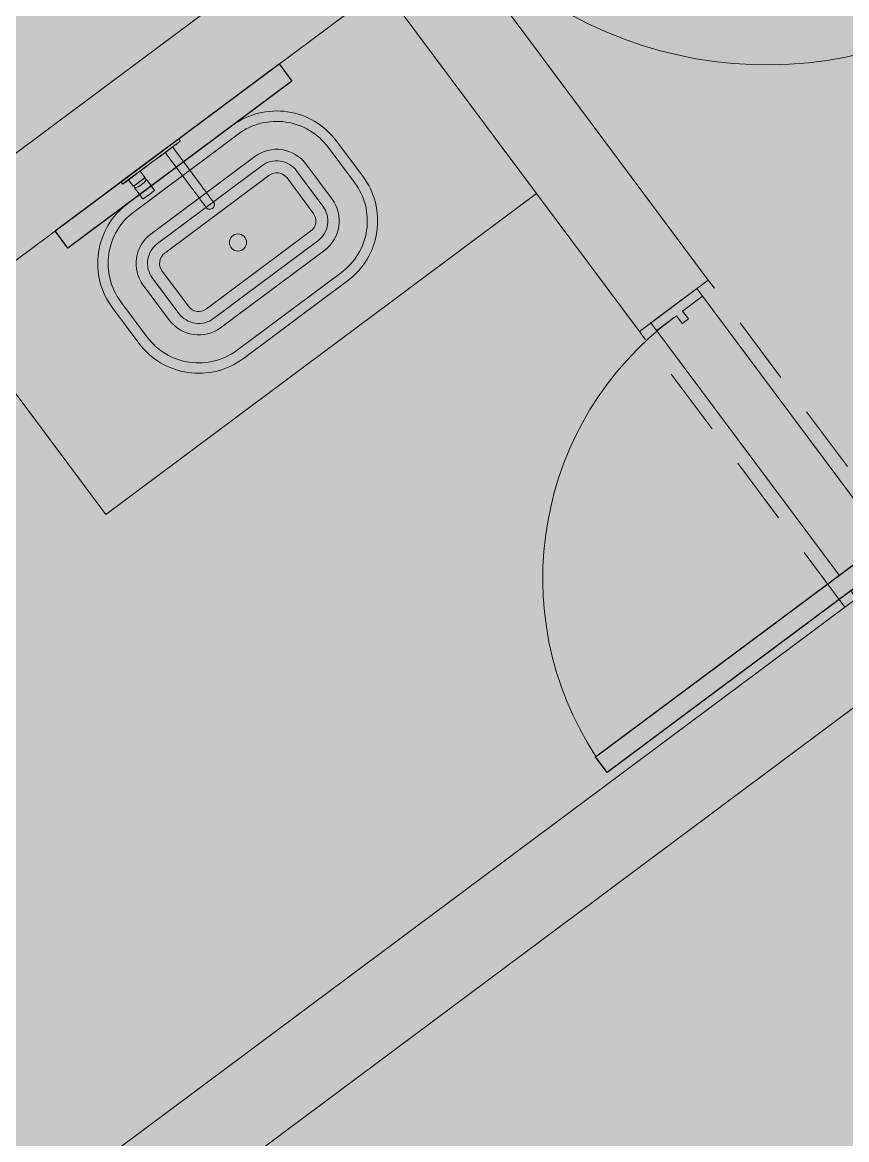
# Model space of a CAD drawing. Header units: metres. Extents: x -466 to 1322, y -1072 to 50.
# Drawn here: x 434.955 to 436.872, y -407.591 to -404.991 of the extents above; entities that cross this region are included whole.
import ezdxf

# ---------------------------------------------------------------- set-up
doc = ezdxf.new("R2010")
doc.units = ezdxf.units.M
doc.linetypes.add('B1 P BAJA$0$HIDDEN', pattern=[9.525, 6.35, -3.175])
doc.linetypes.add('Hidden 1_16_', pattern=[0.002381, 0.001587, -0.00079375])
for name, color, linetype, lineweight in [('A - MURO BAJO', 2, 'Continuous', 0), ('A - PROY', 250, 'B1 P BAJA$0$HIDDEN', 0), ('A-ACCESORIOS DE BAÑO', 6, 'Continuous', 0), ('A-DOOR', 2, 'Continuous', 9), ('A-Fixt', 122, 'Continuous', 5), ('A-MURO INT', 4, 'Continuous', 0)]:
    doc.layers.add(name, color=color, linetype=linetype, lineweight=lineweight)
doc.layers.add('A-MIRROR', color=8, linetype='Continuous')
doc.layers.add('A-PUERTA', color=2, linetype='Continuous')
doc.layers.add('Hatch Interior', color=7, linetype='Continuous', lineweight=0, true_color=0xaf6350)

# ---------------------------------------------------------------- blocks, each defined once
blk = doc.blocks.new('JVAS_Puerta - 0_90 X 2_10-V18-Planta Baja')
at = {"color": 0}
for p, q in [((-0.425, -0.0425), (-0.425, -0.9025)), ((-0.374, -0.0425), (-0.425, -0.0425)), ((-0.374, -0.9025), (-0.374, -0.0425)), ((-0.425, -0.9025), (-0.374, -0.9025))]:
    blk.add_line(p, q, dxfattribs=at)
at = {"layer": 'A - PROY', "color": 18, "linetype": 'Continuous', "ltscale": 100, "true_color": 0x000000}
blk.add_arc((-0.425, -0.0525), 0.85, 273.4398, 0, dxfattribs=at)
at = {"layer": 'A-DOOR', "color": 253, "linetype": 'Continuous', "ltscale": 100}
for p, q in [((-0.45, 0.0425), (0.45, 0.0425)), ((-0.374, -0.1075), (0.45, -0.1075))]:
    blk.add_line(p, q, dxfattribs=at)
at = {"layer": 'A-DOOR'}
for p, q in [((-0.425, 0.0425), (-0.45, 0.0425)), ((-0.45, 0.0425), (-0.45, -0.1075)), ((-0.425, -0.0225), (-0.425, 0.0425)), ((0.45, 0.0425), (0.425, 0.0425)), ((0.425, 0.0425), (0.425, -0.0225)), ((0.45, -0.1075), (0.45, 0.0425)), ((-0.4, -0.0225), (-0.425, -0.0225)), ((-0.4, -0.0425), (-0.4, -0.0225)), ((0.425, -0.0225), (0.4, -0.0225)), ((0.4, -0.0225), (0.4, -0.0425)), ((-0.425, -0.1075), (-0.425, -0.0425)), ((-0.425, -0.0425), (-0.4, -0.0425)), ((0.4, -0.0425), (0.425, -0.0425)), ((0.425, -0.0425), (0.425, -0.1075)), ((-0.45, -0.1075), (-0.425, -0.1075)), ((0.425, -0.1075), (0.45, -0.1075))]:
    blk.add_line(p, q, dxfattribs=at)
blk = doc.blocks.new('monomando powder room')
at = {"layer": 'A-ACCESORIOS DE BAÑO'}
for p, q in [((-98.7727, -159.2227), (-98.7727, -159.2225)), ((-98.7667, -159.2225), (-98.7727, -159.2225)), ((-98.7727, -159.2225), (-98.7667, -159.2225)), ((-98.7727, -159.2233), (-98.7727, -159.2227)), ((-98.7727, -159.2243), (-98.7727, -159.2233)), ((-98.7727, -159.2255), (-98.7727, -159.2243)), ((-98.7727, -159.227), (-98.7727, -159.2255)), ((-98.7727, -159.2285), (-98.7727, -159.227)), ((-98.7727, -159.3065), (-98.7727, -159.2285)), ((-98.766, -159.2228), (-98.7667, -159.2225)), ((-98.766, -159.223), (-98.766, -159.2228)), ((-98.7657, -159.2235), (-98.766, -159.2228)), ((-98.766, -159.2236), (-98.766, -159.223)), ((-98.766, -159.2245), (-98.766, -159.2236)), ((-98.766, -159.2257), (-98.766, -159.2245)), ((-98.766, -159.227), (-98.766, -159.2257)), ((-98.766, -159.2285), (-98.766, -159.227)), ((-98.766, -159.3065), (-98.766, -159.2285)), ((-98.7657, -159.2237), (-98.7657, -159.2235)), ((-98.7657, -159.2242), (-98.7657, -159.2237)), ((-98.7657, -159.225), (-98.7657, -159.2242)), ((-98.7657, -159.226), (-98.7657, -159.225)), ((-98.7657, -159.2272), (-98.7657, -159.226)), ((-98.7657, -159.2285), (-98.7657, -159.2272)), ((-98.7657, -159.2295), (-98.7657, -159.2285)), ((-98.7657, -159.2395), (-98.7657, -159.2285)), ((-98.7657, -159.2322), (-98.7657, -159.2295)), ((-98.7657, -159.2309), (-98.7657, -159.2299)), ((-98.7657, -159.2335), (-98.7657, -159.2309)), ((-98.7657, -159.2367), (-98.7657, -159.2322)), ((-98.7657, -159.2377), (-98.7657, -159.2335)), ((-98.7657, -159.2426), (-98.7657, -159.2367)), ((-98.7657, -159.2395), (-98.7657, -159.2377)), ((-98.7657, -159.2396), (-98.7657, -159.239)), ((-98.7657, -159.2395), (-98.7657, -159.239)), ((-98.7473, -159.2395), (-98.7657, -159.2395)), ((-98.7657, -159.2395), (-98.7473, -159.2395)), ((-98.7657, -159.2413), (-98.7657, -159.2396)), ((-98.7657, -159.2441), (-98.7657, -159.2413)), ((-98.7657, -159.2493), (-98.7657, -159.2426)), ((-98.7657, -159.2477), (-98.7657, -159.2441)), ((-98.7657, -159.2519), (-98.7657, -159.2477)), ((-98.7657, -159.2565), (-98.7657, -159.2493)), ((-98.7657, -159.2565), (-98.7657, -159.2519)), ((-98.7657, -159.261), (-98.7657, -159.2565)), ((-98.7657, -159.2637), (-98.7657, -159.2565)), ((-98.7657, -159.2652), (-98.7657, -159.261)), ((-98.7657, -159.2704), (-98.7657, -159.2637)), ((-98.7657, -159.2689), (-98.7657, -159.2652)), ((-98.7469, -159.2397), (-98.7473, -159.2395)), ((-98.7467, -159.2402), (-98.7469, -159.2397)), ((-98.7469, -159.2403), (-98.7469, -159.2397)), ((-98.7469, -159.242), (-98.7469, -159.2403)), ((-98.7469, -159.2446), (-98.7469, -159.242)), ((-98.7469, -159.2481), (-98.7469, -159.2446)), ((-98.7469, -159.2522), (-98.7469, -159.2481)), ((-98.7469, -159.2565), (-98.7469, -159.2522)), ((-98.7469, -159.2608), (-98.7469, -159.2565)), ((-98.7469, -159.2648), (-98.7469, -159.2608)), ((-98.7469, -159.2683), (-98.7469, -159.2648)), ((-98.7467, -159.2405), (-98.7467, -159.2402)), ((-98.7427, -159.2405), (-98.7467, -159.2405)), ((-98.7467, -159.2411), (-98.7467, -159.2405)), ((-98.7467, -159.2405), (-98.7427, -159.2405)), ((-98.7467, -159.2426), (-98.7467, -159.2411)), ((-98.7467, -159.2452), (-98.7467, -159.2426)), ((-98.7467, -159.2485), (-98.7467, -159.2452)), ((-98.7467, -159.2523), (-98.7467, -159.2485)), ((-98.7467, -159.2565), (-98.7467, -159.2523)), ((-98.7467, -159.2606), (-98.7467, -159.2565)), ((-98.7467, -159.2644), (-98.7467, -159.2606)), ((-98.7467, -159.2677), (-98.7467, -159.2644)), ((-98.7286, -159.2395), (-98.7427, -159.2395)), ((-98.7427, -159.2401), (-98.7427, -159.2395)), ((-98.7416, -159.2401), (-98.7427, -159.2395)), ((-98.7427, -159.2395), (-98.7286, -159.2395)), ((-98.7427, -159.2405), (-98.7427, -159.2401)), ((-98.7413, -159.2406), (-98.7427, -159.2405)), ((-98.7407, -159.2417), (-98.7416, -159.2401)), ((-98.7398, -159.2445), (-98.7407, -159.2417)), ((-98.7392, -159.248), (-98.7398, -159.2445)), ((-98.7398, -159.2684), (-98.7392, -159.2649)), ((-98.7388, -159.2521), (-98.7392, -159.248)), ((-98.7392, -159.2649), (-98.7388, -159.2608)), ((-98.7387, -159.2565), (-98.7388, -159.2521)), ((-98.7388, -159.2608), (-98.7387, -159.2565)), ((-98.7286, -159.2395), (-98.7122, -159.2395)), ((-98.7122, -159.2395), (-98.7286, -159.2395)), ((-98.7103, -159.2395), (-98.7122, -159.2395)), ((-98.7122, -159.2395), (-98.7103, -159.2395)), ((-98.7099, -159.2398), (-98.7103, -159.2395)), ((-98.7097, -159.2403), (-98.7099, -159.2398)), ((-98.7097, -159.2565), (-98.7097, -159.2403)), ((-98.7097, -159.2727), (-98.7097, -159.2565)), ((-98.7657, -159.2717), (-98.7657, -159.2689)), ((-98.7657, -159.2763), (-98.7657, -159.2704)), ((-98.7657, -159.2734), (-98.7657, -159.2717)), ((-98.7657, -159.274), (-98.7657, -159.2734)), ((-98.7473, -159.2735), (-98.7657, -159.2735)), ((-98.7657, -159.3065), (-98.7657, -159.2735)), ((-98.7657, -159.2753), (-98.7657, -159.2735)), ((-98.7657, -159.2735), (-98.7473, -159.2735)), ((-98.7657, -159.274), (-98.7657, -159.2735)), ((-98.7657, -159.2795), (-98.7657, -159.2753)), ((-98.7657, -159.2808), (-98.7657, -159.2763)), ((-98.7657, -159.2821), (-98.7657, -159.2795)), ((-98.7657, -159.2835), (-98.7657, -159.2808)), ((-98.7657, -159.2831), (-98.7657, -159.2821)), ((-98.7657, -159.2845), (-98.7657, -159.2835)), ((-98.7473, -159.2735), (-98.7469, -159.2732)), ((-98.7469, -159.271), (-98.7469, -159.2683)), ((-98.7469, -159.2726), (-98.7469, -159.271)), ((-98.7469, -159.2732), (-98.7469, -159.2726)), ((-98.7469, -159.2732), (-98.7467, -159.2727)), ((-98.7467, -159.2703), (-98.7467, -159.2677)), ((-98.7467, -159.2719), (-98.7467, -159.2703)), ((-98.7467, -159.2725), (-98.7467, -159.2719)), ((-98.7467, -159.2727), (-98.7467, -159.2725)), ((-98.7467, -159.2725), (-98.7427, -159.2725)), ((-98.7427, -159.2725), (-98.7467, -159.2725)), ((-98.7427, -159.2725), (-98.7413, -159.2723)), ((-98.7427, -159.2728), (-98.7427, -159.2725)), ((-98.7427, -159.2735), (-98.7416, -159.2728)), ((-98.7427, -159.2735), (-98.7427, -159.2728)), ((-98.7427, -159.2735), (-98.7286, -159.2735)), ((-98.7286, -159.2735), (-98.7427, -159.2735)), ((-98.7416, -159.2728), (-98.7407, -159.2712)), ((-98.7407, -159.2712), (-98.7398, -159.2684)), ((-98.7256, -159.2735), (-98.7286, -159.2735)), ((-98.7286, -159.2735), (-98.7256, -159.2735)), ((-98.7256, -159.2735), (-98.7122, -159.2735)), ((-98.7122, -159.2735), (-98.7256, -159.2735)), ((-98.7122, -159.2735), (-98.7103, -159.2735)), ((-98.7103, -159.2735), (-98.7122, -159.2735)), ((-98.7103, -159.2735), (-98.7099, -159.2731)), ((-98.7099, -159.2731), (-98.7097, -159.2727)), ((-98.7727, -159.3845), (-98.7727, -159.3065)), ((-98.7727, -159.3845), (-98.7727, -159.3065)), ((-98.766, -159.3845), (-98.766, -159.3065)), ((-98.766, -159.3845), (-98.766, -159.3065)), ((-98.7657, -159.343), (-98.7657, -159.3065)), ((-98.7657, -159.3295), (-98.7657, -159.3285)), ((-98.7657, -159.3322), (-98.7657, -159.3295)), ((-98.7657, -159.3309), (-98.7657, -159.3299)), ((-98.7657, -159.3335), (-98.7657, -159.3309)), ((-98.7657, -159.3367), (-98.7657, -159.3322)), ((-98.7657, -159.3377), (-98.7657, -159.3335)), ((-98.7657, -159.3426), (-98.7657, -159.3367)), ((-98.7657, -159.343), (-98.7657, -159.3377)), ((-98.7657, -159.3411), (-98.7657, -159.3405)), ((-98.7657, -159.3426), (-98.7657, -159.3411)), ((-98.7657, -159.3424), (-98.7657, -159.3419)), ((-98.7657, -159.343), (-98.7657, -159.3424)), ((-98.7657, -159.3493), (-98.7657, -159.3426)), ((-98.7657, -159.3452), (-98.7657, -159.3426)), ((-98.7653, -159.3443), (-98.7657, -159.343)), ((-98.7657, -159.3485), (-98.7657, -159.3452)), ((-98.7657, -159.3524), (-98.7657, -159.3485)), ((-98.7657, -159.3565), (-98.7657, -159.3493)), ((-98.7657, -159.3565), (-98.7657, -159.3524)), ((-98.7657, -159.3606), (-98.7657, -159.3565)), ((-98.7657, -159.3637), (-98.7657, -159.3565)), ((-98.7657, -159.3645), (-98.7657, -159.3606)), ((-98.7657, -159.3704), (-98.7657, -159.3637)), ((-98.7657, -159.3678), (-98.7657, -159.3645)), ((-98.7657, -159.3704), (-98.7657, -159.3678)), ((-98.7657, -159.37), (-98.7653, -159.3687)), ((-98.7645, -159.3453), (-98.7653, -159.3443)), ((-98.7653, -159.3687), (-98.7645, -159.3677)), ((-98.7635, -159.3458), (-98.7645, -159.3453)), ((-98.7645, -159.3677), (-98.7635, -159.3672)), ((-98.7627, -159.346), (-98.7635, -159.3458)), ((-98.7635, -159.3672), (-98.7627, -159.367)), ((-98.7622, -159.346), (-98.7627, -159.346)), ((-98.7627, -159.346), (-98.7622, -159.346)), ((-98.7627, -159.367), (-98.7622, -159.367)), ((-98.7622, -159.367), (-98.7627, -159.367)), ((-98.6502, -159.346), (-98.7622, -159.346)), ((-98.7622, -159.346), (-98.6502, -159.346)), ((-98.6502, -159.367), (-98.7622, -159.367)), ((-98.7622, -159.367), (-98.6502, -159.367)), ((-98.6459, -159.346), (-98.6502, -159.346)), ((-98.6502, -159.346), (-98.6459, -159.346)), ((-98.6459, -159.367), (-98.6502, -159.367)), ((-98.6502, -159.367), (-98.6459, -159.367)), ((-98.6459, -159.346), (-98.6416, -159.346)), ((-98.6416, -159.346), (-98.6459, -159.346)), ((-98.6416, -159.367), (-98.6459, -159.367)), ((-98.6459, -159.367), (-98.6416, -159.367)), ((-98.6416, -159.346), (-98.6375, -159.346)), ((-98.6375, -159.346), (-98.6416, -159.346)), ((-98.6375, -159.367), (-98.6416, -159.367)), ((-98.6416, -159.367), (-98.6375, -159.367)), ((-98.6337, -159.346), (-98.6375, -159.346)), ((-98.6375, -159.346), (-98.6337, -159.346)), ((-98.6375, -159.367), (-98.6337, -159.367)), ((-98.6337, -159.367), (-98.6375, -159.367)), ((-98.6301, -159.346), (-98.6337, -159.346)), ((-98.6337, -159.346), (-98.6301, -159.346)), ((-98.6337, -159.367), (-98.6301, -159.367)), ((-98.6301, -159.367), (-98.6337, -159.367)), ((-98.6268, -159.346), (-98.6301, -159.346)), ((-98.6301, -159.346), (-98.6268, -159.346)), ((-98.6268, -159.367), (-98.6301, -159.367)), ((-98.6301, -159.367), (-98.6268, -159.367)), ((-98.624, -159.346), (-98.6268, -159.346)), ((-98.6268, -159.346), (-98.624, -159.346)), ((-98.624, -159.367), (-98.6268, -159.367)), ((-98.6268, -159.367), (-98.624, -159.367)), ((-98.624, -159.346), (-98.6216, -159.346)), ((-98.6216, -159.346), (-98.624, -159.346)), ((-98.624, -159.367), (-98.6216, -159.367)), ((-98.6216, -159.367), (-98.624, -159.367)), ((-98.6216, -159.346), (-98.6197, -159.346)), ((-98.6197, -159.346), (-98.6216, -159.346)), ((-98.6216, -159.367), (-98.6197, -159.367)), ((-98.6197, -159.367), (-98.6216, -159.367)), ((-98.6055, -159.346), (-98.6197, -159.346)), ((-98.6197, -159.346), (-98.6055, -159.346)), ((-98.6197, -159.367), (-98.6055, -159.367)), ((-98.6055, -159.367), (-98.6197, -159.367)), ((-98.603, -159.3464), (-98.6055, -159.346)), ((-98.6055, -159.367), (-98.603, -159.3666)), ((-98.6006, -159.3474), (-98.603, -159.3464)), ((-98.603, -159.3666), (-98.6006, -159.3656)), ((-98.5986, -159.3491), (-98.6006, -159.3474)), ((-98.6006, -159.3656), (-98.5986, -159.3639)), ((-98.597, -159.3513), (-98.5986, -159.3491)), ((-98.5986, -159.3639), (-98.597, -159.3617)), ((-98.596, -159.3538), (-98.597, -159.3513)), ((-98.597, -159.3617), (-98.596, -159.3592)), ((-98.5957, -159.3565), (-98.596, -159.3538)), ((-98.5957, -159.3565), (-98.596, -159.3538)), ((-98.596, -159.3592), (-98.5957, -159.3565)), ((-98.596, -159.3592), (-98.5957, -159.3565)), ((-98.7727, -159.386), (-98.7727, -159.3845)), ((-98.7727, -159.3875), (-98.7727, -159.386)), ((-98.7727, -159.3887), (-98.7727, -159.3875)), ((-98.7727, -159.3897), (-98.7727, -159.3887)), ((-98.7727, -159.3903), (-98.7727, -159.3897)), ((-98.7727, -159.3905), (-98.7727, -159.3903)), ((-98.7727, -159.3905), (-98.7667, -159.3905)), ((-98.7667, -159.3905), (-98.7727, -159.3905)), ((-98.7667, -159.3905), (-98.766, -159.3902)), ((-98.766, -159.386), (-98.766, -159.3845)), ((-98.766, -159.3873), (-98.766, -159.386)), ((-98.766, -159.3885), (-98.766, -159.3873)), ((-98.766, -159.3894), (-98.766, -159.3885)), ((-98.766, -159.39), (-98.766, -159.3894)), ((-98.766, -159.3902), (-98.7657, -159.3895)), ((-98.766, -159.3902), (-98.766, -159.39)), ((-98.7657, -159.3845), (-98.7657, -159.37)), ((-98.7657, -159.3845), (-98.7657, -159.37)), ((-98.7657, -159.3753), (-98.7657, -159.37)), ((-98.7657, -159.3706), (-98.7657, -159.37)), ((-98.7657, -159.3763), (-98.7657, -159.3704)), ((-98.7657, -159.3719), (-98.7657, -159.3704)), ((-98.7657, -159.3711), (-98.7657, -159.3706)), ((-98.7657, -159.3725), (-98.7657, -159.3719)), ((-98.7657, -159.3795), (-98.7657, -159.3753)), ((-98.7657, -159.3808), (-98.7657, -159.3763)), ((-98.7657, -159.3821), (-98.7657, -159.3795)), ((-98.7657, -159.3835), (-98.7657, -159.3808)), ((-98.7657, -159.3831), (-98.7657, -159.3821)), ((-98.7657, -159.3845), (-98.7657, -159.3835)), ((-98.7657, -159.3858), (-98.7657, -159.3845)), ((-98.7657, -159.387), (-98.7657, -159.3858)), ((-98.7657, -159.388), (-98.7657, -159.387)), ((-98.7657, -159.3888), (-98.7657, -159.388)), ((-98.7657, -159.3893), (-98.7657, -159.3888)), ((-98.7657, -159.3895), (-98.7657, -159.3893))]:
    blk.add_line(p, q, dxfattribs=at)

msp = doc.modelspace()

# ---------------------------------------------------------------- hatches: boundary and pattern name
at = {"layer": 'A-MURO INT', "transparency": 33554687}
h = msp.add_hatch(color=256, dxfattribs=at)
h.dxf.hatch_style = 1
h.paths.add_polyline_path([(433.3874, -406.7015), (435.7928, -404.9086), (436.3904, -405.7104), (436.5507, -405.5908), (435.8336, -404.6287), (430.5418, -408.573), (430.9004, -409.0541), (431.259, -409.5351), (431.4193, -409.4156), (431.0608, -408.9345), (430.8217, -408.6138), (433.2271, -406.821), (434.3028, -408.2642), (431.7371, -410.1766), (431.8566, -410.3369), (434.4223, -408.4245), (436.3944, -411.0704), (436.3946, -411.0706), (436.3703, -411.0886), (435.9936, -411.3692), (436.1131, -411.5296), (436.514, -411.2308), (437.8287, -412.9947), (437.9891, -412.8752), (436.6743, -411.1112), (437.0752, -410.8124), (436.9557, -410.6521), (436.579, -410.9328), (436.5792, -410.933), (436.5549, -410.9511), (436.3503, -410.6765), (436.3049, -410.6156), (434.8554, -408.6709), (434.8099, -408.6099), (434.6064, -408.3369), (434.5827, -408.305), (437.1484, -406.3926), (437.0288, -406.2323), (434.4631, -408.1447)])
h.paths.add_polyline_path([(433.6005, -406.5426), (433.6011, -406.5422), (433.6085, -406.5367), (433.6278, -406.5223), (433.6278, -406.5223), (433.6225, -406.5262), (433.6092, -406.5362), (433.6005, -406.5426)], flags=16)
at = {"layer": 'Hatch Interior', "transparency": 33554687}
h = msp.add_hatch(color=256, dxfattribs=at)
h.dxf.hatch_style = 1
edge = h.paths.add_edge_path()
edge.add_line((417.7382, -422.6064), (419.3856, -424.8173))
edge.add_arc((419.7198, -425.4323), 0.7, 36.6996, 118.5178, ccw=False)
edge.add_line((420.2811, -425.014), (421.6441, -423.998))
edge.add_line((421.6441, -423.998), (425.1105, -425.6739))
edge.add_line((425.1105, -425.6739), (423.8168, -428.3498))
edge.add_line((423.8168, -428.3498), (449.7456, -440.8852))
edge.add_line((449.7456, -440.8852), (452.2266, -435.7535))
edge.add_line((452.2266, -435.7535), (452.8795, -434.403))
edge.add_line((452.8795, -434.403), (426.2776, -421.5422))
edge.add_line((426.2776, -421.5422), (424.9683, -419.8365))
edge.add_line((424.9683, -419.8365), (443.8484, -405.7639))
edge.add_line((443.8484, -405.7639), (442.6531, -404.1604))
edge.add_line((442.6531, -404.1604), (449.1895, -399.2884))
edge.add_line((449.1895, -399.2884), (446.0819, -395.1192))
edge.add_line((446.0819, -395.1192), (408.2908, -423.2873))
edge.add_line((408.2908, -423.2873), (413.4672, -425.7899))
edge.add_line((413.4672, -425.7899), (417.7382, -422.6064))

# ---------------------------------------------------------------- linework, layer by layer
at = {"layer": 'A - MURO BAJO', "ltscale": 0.05}
msp.add_lwpolyline([(436.1513, -405.3897), (435.1491, -406.1367), (434.7905, -405.6556)], dxfattribs=at)
at = {"layer": 'A - PROY', "color": 250, "linetype": 'Hidden 1_16_', "ltscale": 100}
for points in [[(437.0288, -406.2323), (436.5507, -405.5908)], [(436.8685, -406.3518), (436.3904, -405.7104)]]:
    msp.add_lwpolyline(points, dxfattribs=at)
at = {"layer": 'A-Fixt'}
for points in [[(435.4693, -405.7733), (435.7116, -405.5927, 0.414214), (435.7471, -405.3494), (435.686, -405.2674, 0.414214), (435.4427, -405.2319), (435.2003, -405.4125, 0.414214), (435.1648, -405.6558), (435.226, -405.7378, 0.414214)], [(435.4548, -405.754), (435.6972, -405.5733, 0.414214), (435.7278, -405.3638), (435.6666, -405.2818, 0.414214), (435.4571, -405.2512), (435.2148, -405.4319, 0.414214), (435.1842, -405.6414), (435.2453, -405.7234, 0.414214)], [(435.416, -405.7019), (435.6584, -405.5212, 0.414214), (435.6757, -405.4027), (435.6145, -405.3206, 0.414214), (435.496, -405.3033), (435.2536, -405.484, 0.414214), (435.2363, -405.6025), (435.2974, -405.6846, 0.414214)], [(435.3999, -405.6803), (435.6423, -405.4997, 0.414214), (435.6541, -405.4187), (435.593, -405.3367, 0.414214), (435.512, -405.3249), (435.2697, -405.5055, 0.414214), (435.2578, -405.5865), (435.319, -405.6685, 0.414214)], [(435.3833, -405.658), (435.6257, -405.4773, 0.414214), (435.6318, -405.4353), (435.5707, -405.3533, 0.414214), (435.5287, -405.3472), (435.2863, -405.5279, 0.414214), (435.2802, -405.5698), (435.3413, -405.6519, 0.414214)]]:
    msp.add_lwpolyline(points, format="xyb", close=True, dxfattribs=at)
msp.add_circle((435.4566, -405.5035), 0.02, dxfattribs=at)
at = {"layer": 'A-MIRROR'}
msp.add_lwpolyline([(435.5522, -405.0879), (435.5821, -405.128), (435.0609, -405.5164), (435.0311, -405.4763)], close=True, dxfattribs=at)
at = {"layer": 'A-MURO INT'}
msp.add_lwpolyline([(431.8566, -410.3369), (434.4223, -408.4245), (436.3944, -411.0704), (435.9936, -411.3692), (436.1131, -411.5296), (436.514, -411.2308), (437.8287, -412.9947), (437.9891, -412.8752), (436.6743, -411.1112), (437.0752, -410.8124), (436.9557, -410.6521), (436.5548, -410.9509), (434.5827, -408.305), (437.1484, -406.3926), (437.0288, -406.2323), (434.4631, -408.1447), (433.3874, -406.7015), (435.7928, -404.9086), (436.3904, -405.7104), (436.5507, -405.5908), (435.8336, -404.6287), (430.5418, -408.573)], dxfattribs=at)

# ---------------------------------------------------------------- block references
at = {"layer": 'A-Fixt', "xscale": -1, "rotation": 126.699610238933}
msp.add_blockref('monomando powder room', (366.5514, -579.7106), dxfattribs=at)
at = {"layer": 'A-PUERTA'}
for p, xscale, yscale, zscale, rotation in [((436.2727, -404.3811), -1.111111111111195, 1.111111111111195, 1.111111111111195, 36.69961023286486), ((436.7328, -405.9541), -0.888888888888883, 0.8888888888888831, 0.8888888888888831, 306.6996102329176)]:
    msp.add_blockref('JVAS_Puerta - 0_90 X 2_10-V18-Planta Baja', p, dxfattribs=dict(at, xscale=xscale, yscale=yscale, zscale=zscale, rotation=rotation))

doc.saveas('drawing.dxf')
